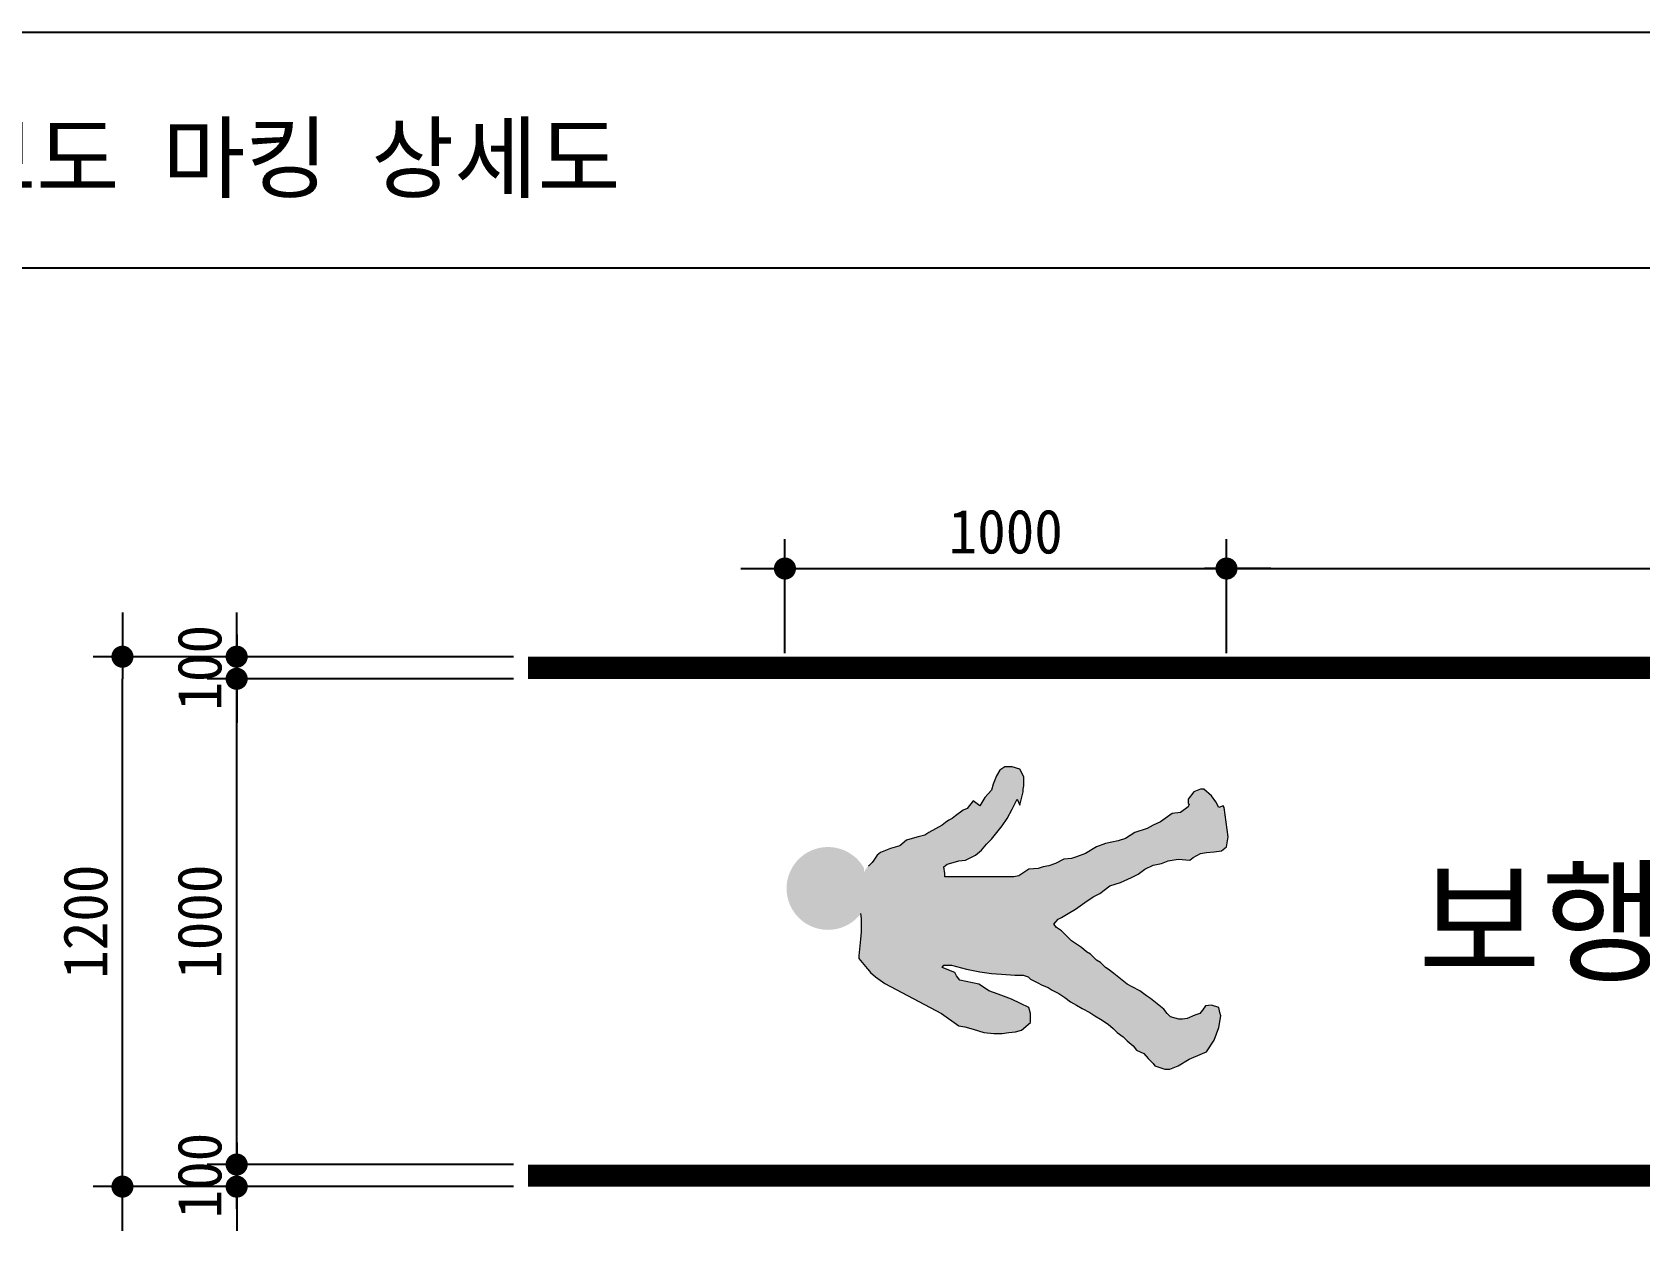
# Model space of a CAD drawing. Header units: millimetres. Extents: x 2191764 to 2208036, y 1085119 to 1090481.
# Drawn here: x 2196079 to 2197171, y 1089666 to 1090481 of the extents above; entities that cross this region are included whole.
import ezdxf
from ezdxf.enums import TextEntityAlignment as Align

# ---------------------------------------------------------------- set-up
doc = ezdxf.new("R2010")
doc.units = ezdxf.units.MM
doc.header["$LTSCALE"] = 10
doc.header["$PDSIZE"] = -10
doc.layers.get('0').update_dxf_attribs({"linetype": 'CONTINUOUS'})
doc.layers.get('Defpoints').update_dxf_attribs({"color": 153, "linetype": 'CONTINUOUS'})
for name, color, linetype, lineweight in [('A-DIMS', 7, 'CONTINUOUS', 25), ('A-MKXS-TEXT1', 3, 'CONTINUOUS', 25), ('A-XXXX-TABL', 7, 'CONTINUOUS', 25)]:
    doc.layers.add(name, color=color, linetype=linetype, lineweight=lineweight)
doc.layers.add('A-XXXX-SOLD', color=252, linetype='CONTINUOUS')
doc.styles.add('HY울릉도L', font='')
doc.styles.add('돋움', font='')
doc.styles.add('돋움체', font='')
doc.styles.get('HY울릉도L').set_extended_font_data('HYwulM')
doc.styles.get('돋움').set_extended_font_data('DotumChe')
doc.styles.get('돋움체').set_extended_font_data('DotumChe')
doc.dimstyles.new('CDIM', dxfattribs={"dimtxt": 3, "dimasz": 1.5, "dimexe": 2, "dimexo": 1, "dimgap": 1, "dimtad": 1, "dimdec": 0, "dimrnd": 0.5, "dimzin": 0, "dimdsep": 32, "dimlunit": 6, "dimtxsty": 'HY울릉도L', "dimblk1": '_CIDOT', "dimblk2": '_CIDOT', "dimsah": 1, "dimcen": 5.5, "dimclrd": 2, "dimclre": 2, "dimclrt": 7, "dimadec": 0, "dimazin": 0, "dimtfac": 1, "dimtdec": 0, "dimtix": 1, "dimtmove": 2, "dimatfit": 1, "dimldrblk": '_CIDOT', "dimfxl": 1, "dimtolj": 1, "dimtzin": 0, "dimlwd": -1, "dimarcsym": 0})

# ---------------------------------------------------------------- blocks, each defined once
blk = doc.blocks.new('_CIDOT')
at = {"color": 0, "linetype": 'ByBlock'}
blk.add_line((2, 0), (-1, 0), dxfattribs=at)
at = {"color": 0, "linetype": 'ByBlock', "const_width": 0.5}
blk.add_lwpolyline([(-0.25, 0, 1), (0.25, 0, 1)], format="xyb", close=True, dxfattribs=at)
blk = doc.blocks.new('*D107')
at = {"layer": 'A-DIMS', "lineweight": -2, "transparency": 16777216}
for p, q in [((2196406, 1090041.3), (2196198, 1090041.3)), ((2196406, 1089711.3), (2196198, 1089711.3))]:
    blk.add_line(p, q, dxfattribs=at)
at = {"layer": 'A-DIMS', "transparency": 16777216}
blk.add_line((2196218, 1089726.3), (2196218, 1090026.3), dxfattribs=at)
at = {"layer": 'Defpoints', "color": 0, "transparency": 16777216}
for p in [(2196218, 1090041.3), (2196416, 1090041.3), (2196416, 1089711.3)]:
    blk.add_point(p, dxfattribs=at)
at = {"layer": 'A-DIMS', "transparency": 16777216, "xscale": 15, "yscale": 15, "zscale": 15}
for p, rotation in [((2196218, 1090041.3), 90), ((2196218, 1089711.3), 270)]:
    blk.add_blockref('_CIDOT', p, dxfattribs=dict(at, rotation=rotation))
at = {"layer": 'A-DIMS', "color": 3, "transparency": 16777216, "insert": (2196192.9, 1089876.3), "char_height": 30, "attachment_point": 5, "rotation": 90, "style": '돋움체'}
blk.add_mtext('\\A1;1000', dxfattribs=at)
blk = doc.blocks.new('keep clear')
at = {"layer": 'A-XXXX-SOLD', "linetype": 'Continuous', "lineweight": 0}
h = blk.add_hatch(color=256, dxfattribs=at)
edge = h.paths.add_edge_path()
edge.add_line((-2032.7, 18.8), (-2030.8, 7.5))
edge.add_line((-2030.8, 7.5), (-2030.8, -2))
edge.add_line((-2030.8, -2), (-2030.8, -22.7))
edge.add_line((-2030.8, -22.7), (-2032.7, -39.7))
edge.add_line((-2032.7, -39.7), (-2036.4, -77.4))
edge.add_line((-2036.4, -77.4), (-2036.4, -83.1))
edge.add_line((-2036.4, -83.1), (-2017.6, -105.7))
edge.add_line((-2017.6, -105.7), (-2015.7, -107.6))
edge.add_line((-2015.7, -107.6), (-2010, -115.2))
edge.add_line((-2010, -115.2), (-1998.7, -124.6))
edge.add_line((-1998.7, -124.6), (-1977.9, -139.7))
edge.add_line((-1977.9, -139.7), (-1849.5, -207.6))
edge.add_line((-1849.5, -207.6), (-1809.9, -235.9))
edge.add_line((-1809.9, -235.9), (-1796.7, -237.8))
edge.add_line((-1796.7, -237.8), (-1777.8, -243.5))
edge.add_line((-1777.8, -243.5), (-1753.2, -251))
edge.add_line((-1753.2, -251), (-1730.6, -252.9))
edge.add_line((-1730.6, -252.9), (-1711.7, -252.9))
edge.add_line((-1711.7, -252.9), (-1696.6, -251))
edge.add_line((-1696.6, -251), (-1681.5, -249.1))
edge.add_line((-1681.5, -249.1), (-1668.3, -245.4))
edge.add_line((-1668.3, -245.4), (-1647.5, -228.4))
edge.add_line((-1647.5, -228.4), (-1647.5, -207.6))
edge.add_line((-1647.5, -207.6), (-1651.3, -194.4))
edge.add_line((-1651.3, -194.4), (-1670.1, -185))
edge.add_line((-1670.1, -185), (-1690.9, -175.5))
edge.add_line((-1690.9, -175.5), (-1721.1, -164.2))
edge.add_line((-1721.1, -164.2), (-1741.9, -156.7))
edge.add_line((-1741.9, -156.7), (-1758.9, -145.4))
edge.add_line((-1758.9, -145.4), (-1764.6, -141.6))
edge.add_line((-1764.6, -141.6), (-1808, -132.2))
edge.add_line((-1808, -132.2), (-1815.5, -122.7))
edge.add_line((-1815.5, -122.7), (-1819.3, -115.2))
edge.add_line((-1819.3, -115.2), (-1847.6, -103.8))
edge.add_line((-1847.6, -103.8), (-1843.9, -98.2))
edge.add_line((-1843.9, -98.2), (-1826.9, -98.2))
edge.add_line((-1826.9, -98.2), (-1792.9, -107.6))
edge.add_line((-1792.9, -107.6), (-1762.7, -113.3))
edge.add_line((-1762.7, -113.3), (-1736.2, -117.1))
edge.add_line((-1736.2, -117.1), (-1713.6, -118.9))
edge.add_line((-1713.6, -118.9), (-1683.4, -120.8))
edge.add_line((-1683.4, -120.8), (-1664.5, -120.8))
edge.add_line((-1664.5, -120.8), (-1653.2, -124.6))
edge.add_line((-1653.2, -124.6), (-1647.5, -130.3))
edge.add_line((-1647.5, -130.3), (-1632.4, -137.8))
edge.add_line((-1632.4, -137.8), (-1621.1, -143.5))
edge.add_line((-1621.1, -143.5), (-1607.8, -149.1))
edge.add_line((-1607.8, -149.1), (-1598.4, -154.8))
edge.add_line((-1598.4, -154.8), (-1583.3, -162.3))
edge.add_line((-1583.3, -162.3), (-1570.1, -171.8))
edge.add_line((-1570.1, -171.8), (-1556.9, -181.2))
edge.add_line((-1556.9, -181.2), (-1543.6, -188.8))
edge.add_line((-1543.6, -188.8), (-1530.4, -196.3))
edge.add_line((-1530.4, -196.3), (-1513.4, -205.7))
edge.add_line((-1513.4, -205.7), (-1502.1, -213.3))
edge.add_line((-1502.1, -213.3), (-1488.9, -220.8))
edge.add_line((-1488.9, -220.8), (-1471.9, -232.2))
edge.add_line((-1471.9, -232.2), (-1460.6, -241.6))
edge.add_line((-1460.6, -241.6), (-1451.1, -251))
edge.add_line((-1451.1, -251), (-1437.9, -260.5))
edge.add_line((-1437.9, -260.5), (-1428.5, -269.9))
edge.add_line((-1428.5, -269.9), (-1415.2, -281.2))
edge.add_line((-1415.2, -281.2), (-1407.7, -290.7))
edge.add_line((-1407.7, -290.7), (-1390.7, -298.2))
edge.add_line((-1390.7, -298.2), (-1381.3, -309.5))
edge.add_line((-1381.3, -309.5), (-1369.9, -320.8))
edge.add_line((-1369.9, -320.8), (-1366.2, -326.5))
edge.add_line((-1366.2, -326.5), (-1343.5, -334))
edge.add_line((-1343.5, -334), (-1332.2, -334))
edge.add_line((-1332.2, -334), (-1313.3, -326.5))
edge.add_line((-1313.3, -326.5), (-1288.7, -311.4))
edge.add_line((-1288.7, -311.4), (-1258.5, -298.2))
edge.add_line((-1258.5, -298.2), (-1249.1, -294.4))
edge.add_line((-1249.1, -294.4), (-1232.1, -268))
edge.add_line((-1232.1, -268), (-1220.8, -239.7))
edge.add_line((-1220.8, -239.7), (-1217, -213.3))
edge.add_line((-1217, -213.3), (-1218.9, -205.7))
edge.add_line((-1218.9, -205.7), (-1220.8, -194.4))
edge.add_line((-1220.8, -194.4), (-1237.8, -188.8))
edge.add_line((-1237.8, -188.8), (-1251, -190.6))
edge.add_line((-1251, -190.6), (-1258.5, -200.1))
edge.add_line((-1258.5, -200.1), (-1264.2, -207.6))
edge.add_line((-1264.2, -207.6), (-1275.5, -211.4))
edge.add_line((-1275.5, -211.4), (-1292.5, -218.9))
edge.add_line((-1292.5, -218.9), (-1303.8, -220.8))
edge.add_line((-1303.8, -220.8), (-1311.4, -220.8))
edge.add_line((-1311.4, -220.8), (-1330.3, -215.2))
edge.add_line((-1330.3, -215.2), (-1337.8, -207.6))
edge.add_line((-1337.8, -207.6), (-1345.4, -198.2))
edge.add_line((-1345.4, -198.2), (-1364.3, -183.1))
edge.add_line((-1364.3, -183.1), (-1375.6, -173.7))
edge.add_line((-1375.6, -173.7), (-1385, -168))
edge.add_line((-1385, -168), (-1400.1, -156.7))
edge.add_line((-1400.1, -156.7), (-1417.1, -147.2))
edge.add_line((-1417.1, -147.2), (-1428.5, -141.6))
edge.add_line((-1428.5, -141.6), (-1439.8, -132.2))
edge.add_line((-1439.8, -132.2), (-1458.7, -117.1))
edge.add_line((-1458.7, -117.1), (-1471.9, -107.6))
edge.add_line((-1471.9, -107.6), (-1477.6, -103.8))
edge.add_line((-1477.6, -103.8), (-1488.9, -92.5))
edge.add_line((-1488.9, -92.5), (-1498.3, -86.9))
edge.add_line((-1498.3, -86.9), (-1511.5, -73.7))
edge.add_line((-1511.5, -73.7), (-1521, -68))
edge.add_line((-1521, -68), (-1532.3, -58.6))
edge.add_line((-1532.3, -58.6), (-1545.5, -49.1))
edge.add_line((-1545.5, -49.1), (-1555, -43.5))
edge.add_line((-1555, -43.5), (-1562.5, -35.9))
edge.add_line((-1562.5, -35.9), (-1577.6, -20.8))
edge.add_line((-1577.6, -20.8), (-1589, -13.3))
edge.add_line((-1589, -13.3), (-1594.6, -5.7))
edge.add_line((-1594.6, -5.7), (-1585.2, 5.6))
edge.add_line((-1585.2, 5.6), (-1577.6, 9.4))
edge.add_line((-1577.6, 9.4), (-1562.5, 18.8))
edge.add_line((-1562.5, 18.8), (-1545.5, 28.2))
edge.add_line((-1545.5, 28.2), (-1524.8, 43.3))
edge.add_line((-1524.8, 43.3), (-1505.9, 56.5))
edge.add_line((-1505.9, 56.5), (-1490.8, 64.1))
edge.add_line((-1490.8, 64.1), (-1468.1, 81.1))
edge.add_line((-1468.1, 81.1), (-1443.6, 88.6))
edge.add_line((-1443.6, 88.6), (-1419, 99.9))
edge.add_line((-1419, 99.9), (-1403.9, 107.5))
edge.add_line((-1403.9, 107.5), (-1388.8, 118.8))
edge.add_line((-1388.8, 118.8), (-1369.9, 128.2))
edge.add_line((-1369.9, 128.2), (-1351.1, 132))
edge.add_line((-1351.1, 132), (-1335.9, 137.7))
edge.add_line((-1335.9, 137.7), (-1313.3, 141.5))
edge.add_line((-1313.3, 141.5), (-1286.9, 139.6))
edge.add_line((-1286.9, 139.6), (-1279.3, 145.2))
edge.add_line((-1279.3, 145.2), (-1262.3, 154.7))
edge.add_line((-1262.3, 154.7), (-1249.1, 156.5))
edge.add_line((-1249.1, 156.5), (-1232.1, 158.4))
edge.add_line((-1232.1, 158.4), (-1215.1, 160.3))
edge.add_line((-1215.1, 160.3), (-1203.8, 169.8))
edge.add_line((-1203.8, 169.8), (-1200, 192.4))
edge.add_line((-1200, 192.4), (-1209.4, 258.4))
edge.add_line((-1209.4, 258.4), (-1211.3, 262.2))
edge.add_line((-1211.3, 262.2), (-1220.8, 258.5))
edge.add_line((-1220.8, 258.5), (-1228.3, 271.7))
edge.add_line((-1228.3, 271.7), (-1237.8, 284.9))
edge.add_line((-1237.8, 284.9), (-1254.8, 300))
edge.add_line((-1254.8, 300), (-1262.3, 300))
edge.add_line((-1262.3, 300), (-1277.4, 294.3))
edge.add_line((-1277.4, 294.3), (-1290.6, 277.3))
edge.add_line((-1290.6, 277.3), (-1290.6, 275.4))
edge.add_line((-1290.6, 275.4), (-1290.6, 267.9))
edge.add_line((-1290.6, 267.9), (-1288.7, 266))
edge.add_line((-1288.7, 266), (-1290.6, 260.3))
edge.add_line((-1290.6, 260.3), (-1307.6, 247.1))
edge.add_line((-1307.6, 247.1), (-1326.5, 245.2))
edge.add_line((-1326.5, 245.2), (-1352.9, 226.4))
edge.add_line((-1352.9, 226.4), (-1369.9, 218.8))
edge.add_line((-1369.9, 218.8), (-1383.1, 211.3))
edge.add_line((-1383.1, 211.3), (-1411.5, 201.8))
edge.add_line((-1411.5, 201.8), (-1432.2, 188.6))
edge.add_line((-1432.2, 188.6), (-1449.2, 183))
edge.add_line((-1449.2, 183), (-1477.6, 177.3))
edge.add_line((-1477.6, 177.3), (-1498.3, 169.8))
edge.add_line((-1498.3, 169.8), (-1522.9, 154.7))
edge.add_line((-1522.9, 154.7), (-1543.6, 147.1))
edge.add_line((-1543.6, 147.1), (-1555, 143.3))
edge.add_line((-1555, 143.3), (-1572, 141.5))
edge.add_line((-1572, 141.5), (-1590.8, 132))
edge.add_line((-1590.8, 132), (-1605.9, 126.4))
edge.add_line((-1605.9, 126.4), (-1619.2, 124.5))
edge.add_line((-1619.2, 124.5), (-1630.5, 120.7))
edge.add_line((-1630.5, 120.7), (-1651.3, 118.8))
edge.add_line((-1651.3, 118.8), (-1673.9, 103.7))
edge.add_line((-1673.9, 103.7), (-1685.3, 101.8))
edge.add_line((-1685.3, 101.8), (-1698.5, 101.8))
edge.add_line((-1698.5, 101.8), (-1740, 101.8))
edge.add_line((-1740, 101.8), (-1751.3, 101.8))
edge.add_line((-1751.3, 101.8), (-1791, 101.8))
edge.add_line((-1791, 101.8), (-1798.5, 101.8))
edge.add_line((-1798.5, 101.8), (-1834.4, 101.8))
edge.add_line((-1834.4, 101.8), (-1842, 101.8))
edge.add_line((-1842, 101.8), (-1842, 109.4))
edge.add_line((-1842, 109.4), (-1843.9, 124.5))
edge.add_line((-1843.9, 124.5), (-1836.3, 130.1))
edge.add_line((-1836.3, 130.1), (-1823.1, 133.9))
edge.add_line((-1823.1, 133.9), (-1809.9, 137.7))
edge.add_line((-1809.9, 137.7), (-1794.8, 139.6))
edge.add_line((-1794.8, 139.6), (-1779.7, 147.1))
edge.add_line((-1779.7, 147.1), (-1772.1, 150.9))
edge.add_line((-1772.1, 150.9), (-1758.9, 162.2))
edge.add_line((-1758.9, 162.2), (-1747.6, 175.4))
edge.add_line((-1747.6, 175.4), (-1736.2, 186.7))
edge.add_line((-1736.2, 186.7), (-1721.1, 205.6))
edge.add_line((-1721.1, 205.6), (-1711.7, 216.9))
edge.add_line((-1711.7, 216.9), (-1700.4, 233.9))
edge.add_line((-1700.4, 233.9), (-1689, 254.7))
edge.add_line((-1689, 254.7), (-1677.7, 277.3))
edge.add_line((-1677.7, 277.3), (-1672, 264.1))
edge.add_line((-1672, 264.1), (-1664.5, 294.3))
edge.add_line((-1664.5, 294.3), (-1664.5, 300))
edge.add_line((-1664.5, 300), (-1662.6, 307.5))
edge.add_line((-1662.6, 307.5), (-1662.6, 315.1))
edge.add_line((-1662.6, 315.1), (-1662.6, 328.3))
edge.add_line((-1662.6, 328.3), (-1672, 345.3))
edge.add_line((-1672, 345.3), (-1689, 350.9))
edge.add_line((-1689, 350.9), (-1706, 350.9))
edge.add_line((-1706, 350.9), (-1717.3, 343.4))
edge.add_line((-1717.3, 343.4), (-1724.9, 330.2))
edge.add_line((-1724.9, 330.2), (-1732.5, 311.3))
edge.add_line((-1732.5, 311.3), (-1736.2, 298.1))
edge.add_line((-1736.2, 298.1), (-1751.3, 281.1))
edge.add_line((-1751.3, 281.1), (-1762.7, 262.2))
edge.add_line((-1762.7, 262.2), (-1777.8, 273.5))
edge.add_line((-1777.8, 273.5), (-1791, 256.6))
edge.add_line((-1791, 256.6), (-1800.4, 252.8))
edge.add_line((-1800.4, 252.8), (-1817.4, 239.6))
edge.add_line((-1817.4, 239.6), (-1825, 233.9))
edge.add_line((-1825, 233.9), (-1832.5, 230.1))
edge.add_line((-1832.5, 230.1), (-1840.1, 224.5))
edge.add_line((-1840.1, 224.5), (-1847.6, 218.8))
edge.add_line((-1847.6, 218.8), (-1877.8, 201.8))
edge.add_line((-1877.8, 201.8), (-1887.3, 196.2))
edge.add_line((-1887.3, 196.2), (-1902.4, 192.4))
edge.add_line((-1902.4, 192.4), (-1915.6, 188.6))
edge.add_line((-1915.6, 188.6), (-1928.8, 184.9))
edge.add_line((-1928.8, 184.9), (-1943.9, 171.6))
edge.add_line((-1943.9, 171.6), (-1964.7, 166))
edge.add_line((-1964.7, 166), (-1987.4, 156.5))
edge.add_line((-1987.4, 156.5), (-1994.9, 150.9))
edge.add_line((-1994.9, 150.9), (-2002.5, 139.6))
edge.add_line((-2002.5, 139.6), (-2006.2, 133.9))
edge.add_line((-2006.2, 133.9), (-2013.8, 126.4))
edge.add_line((-2013.8, 126.4), (-2015.5, 125.9))
edge.add_line((-2015.5, 125.9), (-2019.8, 120.1))
edge.add_line((-2019.8, 120.1), (-2022.3, 117))
edge.add_line((-2022.3, 117), (-2024.6, 112))
edge.add_line((-2024.6, 112), (-2025.1, 122.3))
edge.add_ellipse((-2106.3, 75.4), major_axis=(-66.3, 66.3), ratio=1, start_angle=255.0022, end_angle=545.1415)
edge.add_line((-2034.3, 15.3), (-2032.7, 18.8))
for p, q in [((-1724.9, 330.2), (-1732.5, 311.3)), ((-1717.3, 343.4), (-1724.9, 330.2)), ((-1706, 350.9), (-1717.3, 343.4)), ((-1689, 350.9), (-1706, 350.9)), ((-1672, 345.3), (-1689, 350.9)), ((-1662.6, 328.3), (-1672, 345.3)), ((-1662.6, 315.1), (-1662.6, 328.3)), ((-1736.2, 298.1), (-1751.3, 281.1)), ((-1732.5, 311.3), (-1736.2, 298.1)), ((-1672, 264.1), (-1664.5, 294.3)), ((-1664.5, 300), (-1662.6, 307.5)), ((-1664.5, 294.3), (-1664.5, 300)), ((-1662.6, 307.5), (-1662.6, 315.1)), ((-1277.4, 294.3), (-1290.6, 277.3)), ((-1262.3, 300), (-1277.4, 294.3)), ((-1254.8, 300), (-1262.3, 300)), ((-1237.8, 284.9), (-1254.8, 300)), ((-1791, 256.6), (-1800.4, 252.8)), ((-1777.8, 273.5), (-1791, 256.6)), ((-1762.7, 262.2), (-1777.8, 273.5)), ((-1751.3, 281.1), (-1762.7, 262.2)), ((-1689, 254.7), (-1677.7, 277.3)), ((-1677.7, 277.3), (-1672, 264.1)), ((-1290.6, 260.3), (-1307.6, 247.1)), ((-1290.6, 277.3), (-1290.6, 275.4)), ((-1290.6, 275.4), (-1290.6, 267.9)), ((-1290.6, 267.9), (-1288.7, 266)), ((-1288.7, 266), (-1290.6, 260.3)), ((-1228.3, 271.7), (-1237.8, 284.9)), ((-1220.8, 258.5), (-1228.3, 271.7)), ((-1211.3, 262.2), (-1220.8, 258.5)), ((-1209.4, 258.4), (-1211.3, 262.2)), ((-1200, 192.4), (-1209.4, 258.4)), ((-1847.6, 218.8), (-1877.8, 201.8)), ((-1840.1, 224.5), (-1847.6, 218.8)), ((-1832.5, 230.1), (-1840.1, 224.5)), ((-1825, 233.9), (-1832.5, 230.1)), ((-1817.4, 239.6), (-1825, 233.9)), ((-1800.4, 252.8), (-1817.4, 239.6)), ((-1711.7, 216.9), (-1700.4, 233.9)), ((-1700.4, 233.9), (-1689, 254.7)), ((-1369.9, 218.8), (-1383.1, 211.3)), ((-1352.9, 226.4), (-1369.9, 218.8)), ((-1326.5, 245.2), (-1352.9, 226.4)), ((-1307.6, 247.1), (-1326.5, 245.2)), ((-1928.8, 184.9), (-1943.9, 171.6)), ((-1915.6, 188.6), (-1928.8, 184.9)), ((-1902.4, 192.4), (-1915.6, 188.6)), ((-1887.3, 196.2), (-1902.4, 192.4)), ((-1877.8, 201.8), (-1887.3, 196.2)), ((-1747.6, 175.4), (-1736.2, 186.7)), ((-1736.2, 186.7), (-1721.1, 205.6)), ((-1721.1, 205.6), (-1711.7, 216.9)), ((-1449.2, 183), (-1477.6, 177.3)), ((-1432.2, 188.6), (-1449.2, 183)), ((-1411.5, 201.8), (-1432.2, 188.6)), ((-1383.1, 211.3), (-1411.5, 201.8)), ((-1203.8, 169.8), (-1200, 192.4)), ((-1994.9, 150.9), (-2002.5, 139.6)), ((-1987.4, 156.5), (-1994.9, 150.9)), ((-1964.7, 166), (-1987.4, 156.5)), ((-1943.9, 171.6), (-1964.7, 166)), ((-1794.8, 139.6), (-1779.7, 147.1)), ((-1779.7, 147.1), (-1772.1, 150.9)), ((-1772.1, 150.9), (-1758.9, 162.2)), ((-1758.9, 162.2), (-1747.6, 175.4)), ((-1543.6, 147.1), (-1555, 143.3)), ((-1522.9, 154.7), (-1543.6, 147.1)), ((-1498.3, 169.8), (-1522.9, 154.7)), ((-1477.6, 177.3), (-1498.3, 169.8)), ((-1279.3, 145.2), (-1262.3, 154.7)), ((-1262.3, 154.7), (-1249.1, 156.5)), ((-1249.1, 156.5), (-1232.1, 158.4)), ((-1232.1, 158.4), (-1215.1, 160.3)), ((-1215.1, 160.3), (-1203.8, 169.8)), ((-2013.8, 126.4), (-2015.5, 125.9)), ((-2006.2, 133.9), (-2013.8, 126.4)), ((-2002.5, 139.6), (-2006.2, 133.9)), ((-1843.9, 124.5), (-1836.3, 130.1)), ((-1842, 109.4), (-1843.9, 124.5)), ((-1842, 101.8), (-1842, 109.4)), ((-1836.3, 130.1), (-1823.1, 133.9)), ((-1823.1, 133.9), (-1809.9, 137.7)), ((-1809.9, 137.7), (-1794.8, 139.6)), ((-1651.3, 118.8), (-1673.9, 103.7)), ((-1630.5, 120.7), (-1651.3, 118.8)), ((-1619.2, 124.5), (-1630.5, 120.7)), ((-1605.9, 126.4), (-1619.2, 124.5)), ((-1590.8, 132), (-1605.9, 126.4)), ((-1572, 141.5), (-1590.8, 132)), ((-1555, 143.3), (-1572, 141.5)), ((-1403.9, 107.5), (-1388.8, 118.8)), ((-1388.8, 118.8), (-1369.9, 128.2)), ((-1369.9, 128.2), (-1351.1, 132)), ((-1351.1, 132), (-1335.9, 137.7)), ((-1335.9, 137.7), (-1313.3, 141.5)), ((-1313.3, 141.5), (-1286.9, 139.6)), ((-1286.9, 139.6), (-1279.3, 145.2)), ((-1834.4, 101.8), (-1842, 101.8)), ((-1798.5, 101.8), (-1834.4, 101.8)), ((-1791, 101.8), (-1798.5, 101.8)), ((-1751.3, 101.8), (-1791, 101.8)), ((-1740, 101.8), (-1751.3, 101.8)), ((-1698.5, 101.8), (-1740, 101.8)), ((-1685.3, 101.8), (-1698.5, 101.8)), ((-1673.9, 103.7), (-1685.3, 101.8)), ((-1490.8, 64.1), (-1468.1, 81.1)), ((-1468.1, 81.1), (-1443.6, 88.6)), ((-1443.6, 88.6), (-1419, 99.9)), ((-1419, 99.9), (-1403.9, 107.5)), ((-1545.5, 28.2), (-1524.8, 43.3)), ((-1524.8, 43.3), (-1505.9, 56.5)), ((-1505.9, 56.5), (-1490.8, 64.1)), ((-2032.7, 18.8), (-2030.8, 7.5)), ((-2030.8, 7.5), (-2030.8, -2)), ((-1594.6, -5.7), (-1585.2, 5.6)), ((-1585.2, 5.6), (-1577.6, 9.4)), ((-1577.6, 9.4), (-1562.5, 18.8)), ((-1562.5, 18.8), (-1545.5, 28.2)), ((-2030.8, -22.7), (-2032.7, -39.7)), ((-2030.8, -2), (-2030.8, -22.7)), ((-1589, -13.3), (-1594.6, -5.7)), ((-1577.6, -20.8), (-1589, -13.3)), ((-1562.5, -35.9), (-1577.6, -20.8)), ((-1555, -43.5), (-1562.5, -35.9)), ((-2032.7, -39.7), (-2036.4, -77.4)), ((-1545.5, -49.1), (-1555, -43.5)), ((-1532.3, -58.6), (-1545.5, -49.1)), ((-1521, -68), (-1532.3, -58.6)), ((-1511.5, -73.7), (-1521, -68)), ((-2036.4, -77.4), (-2036.4, -83.1)), ((-2036.4, -83.1), (-2017.6, -105.7)), ((-2017.6, -105.7), (-2015.7, -107.6)), ((-2015.7, -107.6), (-2010, -115.2)), ((-1847.6, -103.8), (-1843.9, -98.2)), ((-1819.3, -115.2), (-1847.6, -103.8)), ((-1843.9, -98.2), (-1826.9, -98.2)), ((-1826.9, -98.2), (-1792.9, -107.6)), ((-1792.9, -107.6), (-1762.7, -113.3)), ((-1498.3, -86.9), (-1511.5, -73.7)), ((-1488.9, -92.5), (-1498.3, -86.9)), ((-1477.6, -103.8), (-1488.9, -92.5)), ((-1471.9, -107.6), (-1477.6, -103.8)), ((-1458.7, -117.1), (-1471.9, -107.6)), ((-2010, -115.2), (-1998.7, -124.6)), ((-1998.7, -124.6), (-1977.9, -139.7)), ((-1977.9, -139.7), (-1849.5, -207.6)), ((-1815.5, -122.7), (-1819.3, -115.2)), ((-1808, -132.2), (-1815.5, -122.7)), ((-1764.6, -141.6), (-1808, -132.2)), ((-1758.9, -145.4), (-1764.6, -141.6)), ((-1762.7, -113.3), (-1736.2, -117.1)), ((-1741.9, -156.7), (-1758.9, -145.4)), ((-1736.2, -117.1), (-1713.6, -118.9)), ((-1713.6, -118.9), (-1683.4, -120.8)), ((-1683.4, -120.8), (-1664.5, -120.8)), ((-1664.5, -120.8), (-1653.2, -124.6)), ((-1653.2, -124.6), (-1647.5, -130.3)), ((-1647.5, -130.3), (-1632.4, -137.8)), ((-1632.4, -137.8), (-1621.1, -143.5)), ((-1621.1, -143.5), (-1607.8, -149.1)), ((-1439.8, -132.2), (-1458.7, -117.1)), ((-1428.5, -141.6), (-1439.8, -132.2)), ((-1417.1, -147.2), (-1428.5, -141.6)), ((-1721.1, -164.2), (-1741.9, -156.7)), ((-1690.9, -175.5), (-1721.1, -164.2)), ((-1670.1, -185), (-1690.9, -175.5)), ((-1607.8, -149.1), (-1598.4, -154.8)), ((-1598.4, -154.8), (-1583.3, -162.3)), ((-1583.3, -162.3), (-1570.1, -171.8)), ((-1570.1, -171.8), (-1556.9, -181.2)), ((-1556.9, -181.2), (-1543.6, -188.8)), ((-1400.1, -156.7), (-1417.1, -147.2)), ((-1385, -168), (-1400.1, -156.7)), ((-1375.6, -173.7), (-1385, -168)), ((-1364.3, -183.1), (-1375.6, -173.7)), ((-1849.5, -207.6), (-1809.9, -235.9)), ((-1651.3, -194.4), (-1670.1, -185)), ((-1647.5, -207.6), (-1651.3, -194.4)), ((-1647.5, -228.4), (-1647.5, -207.6)), ((-1543.6, -188.8), (-1530.4, -196.3)), ((-1530.4, -196.3), (-1513.4, -205.7)), ((-1513.4, -205.7), (-1502.1, -213.3)), ((-1502.1, -213.3), (-1488.9, -220.8)), ((-1345.4, -198.2), (-1364.3, -183.1)), ((-1337.8, -207.6), (-1345.4, -198.2)), ((-1330.3, -215.2), (-1337.8, -207.6)), ((-1311.4, -220.8), (-1330.3, -215.2)), ((-1275.5, -211.4), (-1292.5, -218.9)), ((-1264.2, -207.6), (-1275.5, -211.4)), ((-1258.5, -200.1), (-1264.2, -207.6)), ((-1251, -190.6), (-1258.5, -200.1)), ((-1237.8, -188.8), (-1251, -190.6)), ((-1220.8, -194.4), (-1237.8, -188.8)), ((-1218.9, -205.7), (-1220.8, -194.4)), ((-1220.8, -239.7), (-1217, -213.3)), ((-1217, -213.3), (-1218.9, -205.7)), ((-1809.9, -235.9), (-1796.7, -237.8)), ((-1796.7, -237.8), (-1777.8, -243.5)), ((-1777.8, -243.5), (-1753.2, -251)), ((-1753.2, -251), (-1730.6, -252.9)), ((-1730.6, -252.9), (-1711.7, -252.9)), ((-1711.7, -252.9), (-1696.6, -251)), ((-1696.6, -251), (-1681.5, -249.1)), ((-1681.5, -249.1), (-1668.3, -245.4)), ((-1668.3, -245.4), (-1647.5, -228.4)), ((-1488.9, -220.8), (-1471.9, -232.2)), ((-1471.9, -232.2), (-1460.6, -241.6)), ((-1460.6, -241.6), (-1451.1, -251)), ((-1451.1, -251), (-1437.9, -260.5)), ((-1303.8, -220.8), (-1311.4, -220.8)), ((-1292.5, -218.9), (-1303.8, -220.8)), ((-1232.1, -268), (-1220.8, -239.7)), ((-1437.9, -260.5), (-1428.5, -269.9)), ((-1428.5, -269.9), (-1415.2, -281.2)), ((-1415.2, -281.2), (-1407.7, -290.7)), ((-1407.7, -290.7), (-1390.7, -298.2)), ((-1249.1, -294.4), (-1232.1, -268)), ((-1390.7, -298.2), (-1381.3, -309.5)), ((-1381.3, -309.5), (-1369.9, -320.8)), ((-1369.9, -320.8), (-1366.2, -326.5)), ((-1366.2, -326.5), (-1343.5, -334)), ((-1332.2, -334), (-1313.3, -326.5)), ((-1313.3, -326.5), (-1288.7, -311.4)), ((-1288.7, -311.4), (-1258.5, -298.2)), ((-1258.5, -298.2), (-1249.1, -294.4)), ((-1343.5, -334), (-1332.2, -334))]:
    blk.add_line(p, q, dxfattribs=at)
at = {"layer": 'A-XXXX-SOLD', "style": '돋움'}
blk.add_text('보행자 통로', height=222.68, dxfattribs=at).set_placement((0, 0), align=Align.MIDDLE_CENTER)
blk = doc.blocks.new('*D109')
at = {"layer": 'A-DIMS', "lineweight": -2, "transparency": 16777216}
for p, q in [((2196590.5, 1090058.8), (2196590.5, 1090136.2)), ((2196890.5, 1090058.8), (2196890.5, 1090136.2))]:
    blk.add_line(p, q, dxfattribs=at)
at = {"layer": 'A-DIMS', "transparency": 16777216}
blk.add_line((2196605.5, 1090116.2), (2196875.5, 1090116.2), dxfattribs=at)
at = {"layer": 'Defpoints', "color": 0, "transparency": 16777216}
for p in [(2196890.5, 1090116.2), (2196590.5, 1090048.8), (2196890.5, 1090048.8)]:
    blk.add_point(p, dxfattribs=at)
at = {"layer": 'A-DIMS', "transparency": 16777216, "xscale": 15, "yscale": 15, "zscale": 15, "rotation": 180}
blk.add_blockref('_CIDOT', (2196590.5, 1090116.2), dxfattribs=at)
at = {"layer": 'A-DIMS', "transparency": 16777216, "xscale": 15, "yscale": 15, "zscale": 15}
blk.add_blockref('_CIDOT', (2196890.5, 1090116.2), dxfattribs=at)
at = {"layer": 'A-DIMS', "color": 3, "transparency": 16777216, "insert": (2196740.5, 1090141.2), "char_height": 30, "attachment_point": 5, "style": '돋움체'}
blk.add_mtext('\\A1;1000', dxfattribs=at)
blk = doc.blocks.new('*D110')
at = {"layer": 'A-DIMS', "lineweight": -2, "transparency": 16777216}
for p, q in [((2196890.5, 1090058.8), (2196890.5, 1090136.2)), ((2197610.5, 1090058.8), (2197610.5, 1090136.2))]:
    blk.add_line(p, q, dxfattribs=at)
at = {"layer": 'A-DIMS', "transparency": 16777216}
blk.add_line((2196905.5, 1090116.2), (2197595.5, 1090116.2), dxfattribs=at)
at = {"layer": 'Defpoints', "color": 0, "transparency": 16777216}
for p in [(2197610.5, 1090116.2), (2196890.5, 1090048.8), (2197610.5, 1090048.8)]:
    blk.add_point(p, dxfattribs=at)
at = {"layer": 'A-DIMS', "transparency": 16777216, "xscale": 15, "yscale": 15, "zscale": 15, "rotation": 180}
blk.add_blockref('_CIDOT', (2196890.5, 1090116.2), dxfattribs=at)
at = {"layer": 'A-DIMS', "transparency": 16777216, "xscale": 15, "yscale": 15, "zscale": 15}
blk.add_blockref('_CIDOT', (2197610.5, 1090116.2), dxfattribs=at)
at = {"layer": 'A-DIMS', "color": 3, "transparency": 16777216, "insert": (2197250.5, 1090141.2), "char_height": 30, "attachment_point": 5, "style": '돋움체'}
blk.add_mtext('\\A1;2400', dxfattribs=at)
blk = doc.blocks.new('*D128')
at = {"layer": 'A-DIMS', "transparency": 16777216}
for p, q in [((2196218, 1090071.3), (2196218, 1090086.3)), ((2196218, 1090056.3), (2196218, 1090041.3)), ((2196218, 1090026.3), (2196218, 1090011.3))]:
    blk.add_line(p, q, dxfattribs=at)
at = {"layer": 'A-DIMS', "lineweight": -2, "transparency": 16777216}
for p, q in [((2196406, 1090056.3), (2196198, 1090056.3)), ((2196406, 1090041.3), (2196198, 1090041.3))]:
    blk.add_line(p, q, dxfattribs=at)
at = {"layer": 'Defpoints', "color": 0, "transparency": 16777216}
for p in [(2196416, 1090056.3), (2196218, 1090041.3), (2196416, 1090041.3)]:
    blk.add_point(p, dxfattribs=at)
at = {"layer": 'A-DIMS', "transparency": 16777216, "xscale": 15, "yscale": 15, "zscale": 15}
for p, rotation in [((2196218, 1090056.3), 270), ((2196218, 1090041.3), 90)]:
    blk.add_blockref('_CIDOT', p, dxfattribs=dict(at, rotation=rotation))
at = {"layer": 'A-DIMS', "color": 3, "transparency": 16777216, "insert": (2196192.9, 1090048.8), "char_height": 30, "attachment_point": 5, "rotation": 90, "style": '돋움체'}
blk.add_mtext('\\A1;100', dxfattribs=at)
blk = doc.blocks.new('*D129')
at = {"layer": 'A-DIMS', "transparency": 16777216}
for p, q in [((2196218, 1089726.3), (2196218, 1089741.3)), ((2196218, 1089696.3), (2196218, 1089711.3)), ((2196218, 1089681.3), (2196218, 1089666.3))]:
    blk.add_line(p, q, dxfattribs=at)
at = {"layer": 'A-DIMS', "lineweight": -2, "transparency": 16777216}
for p, q in [((2196406, 1089711.3), (2196198, 1089711.3)), ((2196406, 1089696.3), (2196198, 1089696.3))]:
    blk.add_line(p, q, dxfattribs=at)
at = {"layer": 'Defpoints', "color": 0, "transparency": 16777216}
for p in [(2196218, 1089711.3), (2196416, 1089711.3), (2196416, 1089696.3)]:
    blk.add_point(p, dxfattribs=at)
at = {"layer": 'A-DIMS', "transparency": 16777216, "xscale": 15, "yscale": 15, "zscale": 15}
for p, rotation in [((2196218, 1089696.3), 90), ((2196218, 1089711.3), 270)]:
    blk.add_blockref('_CIDOT', p, dxfattribs=dict(at, rotation=rotation))
at = {"layer": 'A-DIMS', "color": 3, "transparency": 16777216, "insert": (2196192.9, 1089703.8), "char_height": 30, "attachment_point": 5, "rotation": 90, "style": '돋움체'}
blk.add_mtext('\\A1;100', dxfattribs=at)
blk = doc.blocks.new('*D130')
at = {"layer": 'A-DIMS', "lineweight": -2, "transparency": 16777216}
for p, q in [((2196376, 1090056.3), (2196120.4, 1090056.3)), ((2196376, 1089696.3), (2196120.4, 1089696.3))]:
    blk.add_line(p, q, dxfattribs=at)
at = {"layer": 'A-DIMS', "transparency": 16777216}
blk.add_line((2196140.4, 1089711.3), (2196140.4, 1090041.3), dxfattribs=at)
at = {"layer": 'Defpoints', "color": 0, "transparency": 16777216}
for p in [(2196140.4, 1090056.3), (2196386, 1090056.3), (2196386, 1089696.3)]:
    blk.add_point(p, dxfattribs=at)
at = {"layer": 'A-DIMS', "transparency": 16777216, "xscale": 15, "yscale": 15, "zscale": 15}
for p, rotation in [((2196140.4, 1090056.3), 90), ((2196140.4, 1089696.3), 270)]:
    blk.add_blockref('_CIDOT', p, dxfattribs=dict(at, rotation=rotation))
at = {"layer": 'A-DIMS', "color": 3, "transparency": 16777216, "insert": (2196115.4, 1089876.3), "char_height": 30, "attachment_point": 5, "rotation": 90, "style": '돋움체'}
blk.add_mtext('\\A1;1200', dxfattribs=at)

msp = doc.modelspace()

# ---------------------------------------------------------------- linework, layer by layer
at = {"layer": 'A-XXXX-SOLD', "const_width": 15}
for points in [[(2198083.24, 1090048.75), (2196415.99, 1090048.75)], [(2198083.24, 1089703.75), (2196415.99, 1089703.75)]]:
    msp.add_lwpolyline(points, dxfattribs=at)
at = {"layer": 'A-XXXX-TABL'}
for p, q in [((2191763.83, 1090480.61), (2198951.33, 1090480.61)), ((2191763.83, 1090320.61), (2198951.33, 1090320.61))]:
    msp.add_line(p, q, dxfattribs=at)

# ---------------------------------------------------------------- block references
at = {"layer": 'A-XXXX-SOLD', "xscale": 0.3, "yscale": 0.3, "zscale": 0.3}
msp.add_blockref('keep clear', (2197251.62, 1089876.25), dxfattribs=at)

# ---------------------------------------------------------------- texts
at = {"layer": 'A-MKXS-TEXT1', "style": '돋움체'}
msp.add_text('보행자 및 횡단보도 마킹 상세도', height=45, dxfattribs=at).set_placement((2195628.38, 1090395.21), align=Align.MIDDLE_LEFT)

# ---------------------------------------------------------------- dimensions: what is measured, and where the dimension line sits
at = {"layer": 'A-DIMS'}
for base, p1, p2, text, picture, middle in [((2196890.48, 1090116.16), (2196590.48, 1090048.75), (2196890.48, 1090048.75), '1000', '*D109', (2196740.48, 1090141.18)), ((2197610.48, 1090116.16), (2196890.48, 1090048.75), (2197610.48, 1090048.75), '2400', '*D110', (2197250.48, 1090141.18))]:
    dim = msp.add_linear_dim(base=base, p1=p1, p2=p2, text=text, dimstyle='CDIM', override={"dimscale": 10, "dimtxsty": '돋움체', "dimclrd": 256, "dimclre": 256, "dimclrt": 3}, dxfattribs=at)
    dim.commit()
    dim.dimension.update_dxf_attribs({"geometry": picture, "text_midpoint": middle})
for base, p1, p2, angle, text, picture, middle in [((2196140.39, 1090056.25), (2196385.99, 1089696.25), (2196385.99, 1090056.25), 90, '1200', '*D130', (2196115.37, 1089876.25)), ((2196217.95, 1090041.25), (2196415.99, 1090056.25), (2196415.99, 1090041.25), 270, '100', '*D128', (2196192.93, 1090048.75)), ((2196217.95, 1090041.25), (2196415.99, 1089711.25), (2196415.99, 1090041.25), 90, '1000', '*D107', (2196192.93, 1089876.25)), ((2196217.95, 1089711.25), (2196415.99, 1089696.25), (2196415.99, 1089711.25), 90, '100', '*D129', (2196192.93, 1089703.75))]:
    dim = msp.add_linear_dim(base=base, p1=p1, p2=p2, angle=angle, text=text, dimstyle='CDIM', override={"dimscale": 10, "dimtxsty": '돋움체', "dimclrd": 256, "dimclre": 256, "dimclrt": 3}, dxfattribs=at)
    dim.commit()
    dim.dimension.update_dxf_attribs({"geometry": picture, "text_midpoint": middle})

doc.saveas('drawing.dxf')
